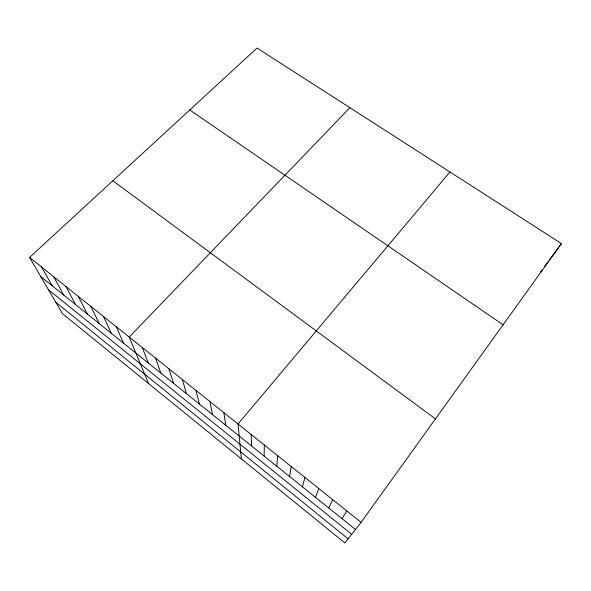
<?xml version="1.0" encoding="UTF-8"?>
<svg xmlns="http://www.w3.org/2000/svg" width="591" height="591" viewBox="0 0 591 591"><rect width="100%" height="100%" fill="white"/><g stroke="black" fill="none" stroke-linecap="round" stroke-linejoin="round"><path stroke-width="0.89" d="M264.118 456.067L264.347 445.038M276.773 466.24L277.726 455.727M289.56 476.509L291.245 466.528M302.474 486.888L304.912 477.454M315.52 497.371L318.726 488.491M328.707 507.965L332.696 499.646M342.026 518.669L346.814 510.927M361.094 522.333L561.45 243.595L257.033 48.041L29.55 257.44L62.417 313.592L344.908 542.959L361.094 522.333L29.55 257.44M540.373 272.089L541.947 269.961M544.643 266.312L548.448 261.17M549.534 259.708L561.45 243.595M449.958 171.974L238.018 423.998L241.394 458.912M349.909 107.702L129.207 337.062L148.563 383.537M189.763 109.97L503.081 324.791M112.851 180.765L435.449 418.886M40.786 276.632L355.479 529.477M48.432 289.693L351.711 534.286M55.768 302.23L348.129 538.852M41.547 267.021L52.252 285.845M53.67 276.714L63.835 295.153M65.926 286.502L75.53 304.55M78.308 296.394L87.35 314.043M90.829 306.397L99.288 323.639M103.484 316.51L111.352 333.331M116.272 326.727L123.534 343.12M142.283 347.508L148.297 363.014M155.507 358.072L160.87 373.113M168.871 368.754L173.577 383.323M182.39 379.555L186.416 393.643M196.064 390.481L199.396 404.067M209.886 401.525L212.516 414.609M223.871 412.695L225.777 425.269M251.116 434.466L251.589 446.006"/></g></svg>
